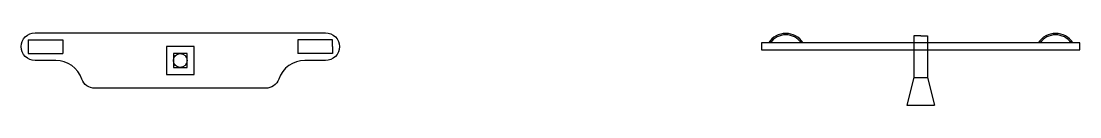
# Model space of a CAD drawing. Header units: inches. Extents: x 5.17 to 12.82, y 12.91 to 13.43.
import ezdxf

# ---------------------------------------------------------------- set-up
doc = ezdxf.new("R2010")
doc.units = ezdxf.units.IN
doc.header["$MEASUREMENT"] = 0
for name, color, linetype in [('Ax_Suport_Picioare', 3, 'Continuous'), ('Baza_Suport_Picioare', 1, 'Continuous'), ('Prinderi_Picioare', 4, 'Continuous'), ('Suport_Picioare', 2, 'Continuous')]:
    doc.layers.add(name, color=color, linetype=linetype)

msp = doc.modelspace()

# ---------------------------------------------------------------- linework, layer by layer
at = {"layer": 'Ax_Suport_Picioare'}
for p, q in [((11.6728, 13.4124), (11.6228, 13.4124)), ((11.6228, 13.4124), (11.6228, 13.1124)), ((11.6728, 13.4124), (11.7228, 13.4124)), ((11.7228, 13.4124), (11.7228, 13.1124)), ((11.6228, 13.1124), (11.7228, 13.1124))]:
    msp.add_line(p, q, dxfattribs=at)
msp.add_circle((6.3213, 13.2344), 0.05, dxfattribs=at)
at = {"layer": 'Baza_Suport_Picioare'}
for p, q in [((11.6228, 13.1124), (11.5728, 12.9124)), ((11.7228, 13.1124), (11.7728, 12.9124)), ((11.5728, 12.9124), (11.7728, 12.9124))]:
    msp.add_line(p, q, dxfattribs=at)
for points in [[(6.2213, 13.1344), (6.4213, 13.1344), (6.4213, 13.3344), (6.2213, 13.3344)], [(6.2713, 13.1844), (6.3713, 13.1844), (6.3713, 13.2844), (6.2713, 13.2844)]]:
    msp.add_lwpolyline(points, close=True, dxfattribs=at)
at = {"layer": 'Prinderi_Picioare'}
for p, q in [((5.2213, 13.3844), (5.4713, 13.3844)), ((5.2213, 13.3844), (5.2213, 13.3344)), ((5.2213, 13.3344), (5.2213, 13.2844)), ((5.4713, 13.3844), (5.4713, 13.2844)), ((7.4213, 13.3844), (7.1713, 13.3844)), ((7.1713, 13.3844), (7.1713, 13.2844)), ((7.4213, 13.3344), (7.4213, 13.3844)), ((7.4213, 13.3344), (7.4213, 13.2844)), ((5.2213, 13.2844), (5.4713, 13.2844)), ((7.4213, 13.2844), (7.1713, 13.2844))]:
    msp.add_line(p, q, dxfattribs=at)
for centre, radius, start, end in [((10.6978, 13.2795), 0.15, 33.55731, 146.44269), ((10.6978, 13.2795), 0.14, 36.31715, 143.68285), ((12.6478, 13.2795), 0.15, 33.55731, 146.44269), ((12.6478, 13.2795), 0.14, 36.31715, 143.68285)]:
    msp.add_arc(centre, radius, start, end, dxfattribs=at)
at = {"layer": 'Suport_Picioare'}
msp.add_lwpolyline([(5.6099, 13.1011, 0.317837), (5.4213, 13.2344), (5.2713, 13.2344, -0.414214), (5.1713, 13.3344, -0.414214), (5.2713, 13.4344), (7.3713, 13.4344, -0.414214), (7.4713, 13.3344, -0.414214), (7.3713, 13.2344), (7.2213, 13.2344, 0.317837), (7.0327, 13.1011, -0.317837), (6.9385, 13.0344), (5.7041, 13.0344, -0.317837)], format="xyb", close=True, dxfattribs=at)
msp.add_lwpolyline([(10.5228, 13.3624), (10.5228, 13.3124), (12.8228, 13.3124), (12.8228, 13.3624)], close=True, dxfattribs=at)

doc.saveas('drawing.dxf')
